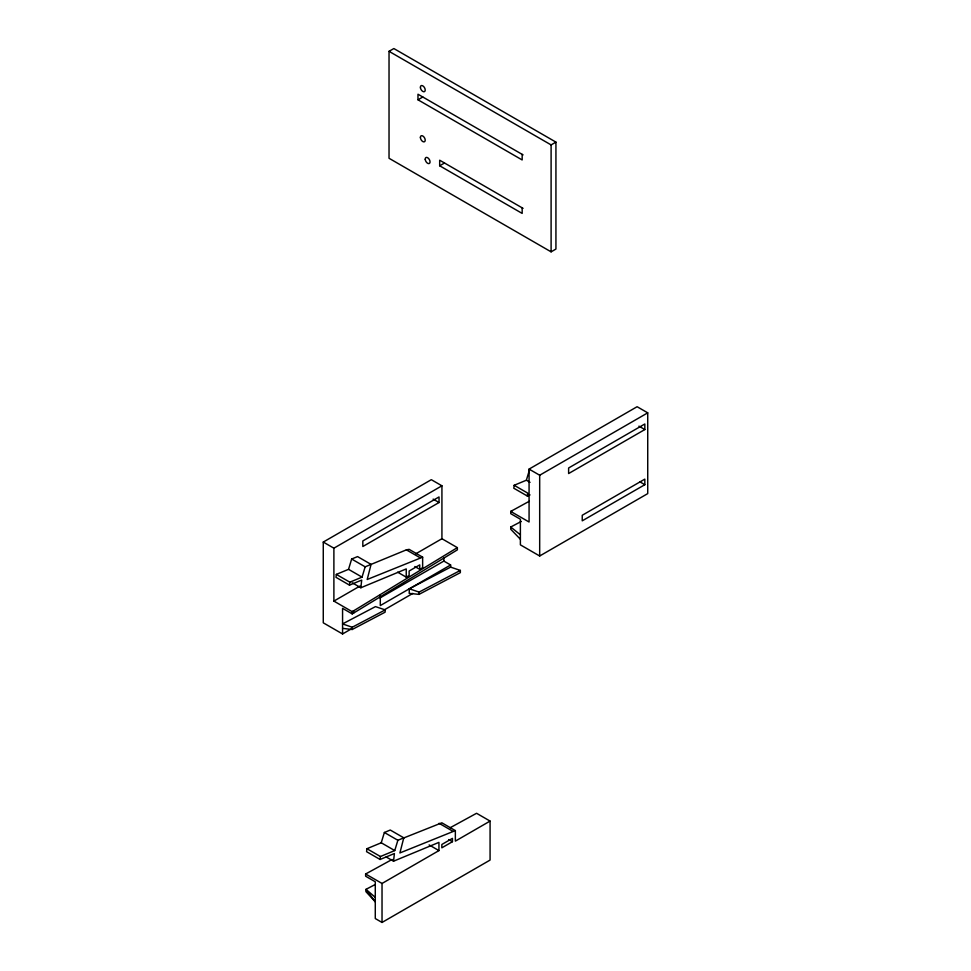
<?xml version="1.0" encoding="UTF-8"?>
<svg xmlns="http://www.w3.org/2000/svg" width="971" height="971" viewBox="0 0 971 971"><rect width="100%" height="100%" fill="white"/><g stroke="black" fill="none" stroke-linecap="round" stroke-linejoin="round"><path stroke-width="1.46" d="M380.049 597.918L443.856 561.08L443.856 558.07M385.208 609.897L352.218 627.254L342.569 623.916L375.474 606.608L385.208 609.897L385.123 612.179L352.218 629.487L342.569 628.371M409.349 588.802L409.179 593.354L418.999 594.373L460.351 572.647L460.351 570.414L450.617 567.125L409.349 588.802L419.084 592.104L460.351 570.414M418.999 594.373L419.084 592.104M414.835 566.518L419.739 569.358L422.64 567.683L422.64 557.16L367.196 579.493L371.068 564.382L357.571 556.589L351.66 559.029L348.54 569.334L336.33 574.395L336.002 577.344L349.499 585.137L361.71 580.075L360.836 587.758L352.23 582.794M349.499 585.137L349.839 582.187L362.037 577.126L365.169 566.833L406.376 549.853L409.131 549.355L422.64 557.16M392.138 859.456L365.63 873.997L365.63 876.218L375.279 881.789L375.279 918.554L382.028 922.45L490.076 860.075L490.076 821.078L455.35 841.129L455.35 830.606L399.906 852.939L403.778 837.827L390.269 830.035L384.37 832.487L381.239 842.779L366.917 848.715L366.577 851.676L380.086 859.469L394.408 853.533L393.534 861.204L386.167 856.956M380.086 859.469L380.426 856.519L394.748 850.572L397.879 840.279L403.778 837.827M529.474 469.928L526.355 480.22L514.157 485.282L513.817 488.231L527.326 496.023L530.032 494.907M527.326 496.023L527.654 493.074L514.157 485.282M457.365 547.632L352.218 611.681L352.218 613.915L457.365 549.865L457.365 547.632L441.926 538.723L415.891 553.749M389.031 51.329L393.862 48.55L555.934 142.118L555.934 249.061L551.103 251.841L389.031 158.273L389.031 51.329L551.103 144.91L555.934 142.118M523.078 154.899L417.979 94.223L417.979 99.795L422.798 97.003M523.066 208.364L439.681 160.215L439.681 165.786L444.5 163.007M351.684 628.698L342.569 633.966L323.27 622.824L323.27 542.061L431.318 479.686L441.926 485.803L441.926 538.723M323.27 542.061L333.89 548.19L441.926 485.803M439.038 502.517L362.826 546.515L362.826 540.944L439.038 496.946L439.038 502.517L433.139 499.118M529.341 501.218L510.734 511.426L529.074 522.01L529.074 469.102L637.11 406.715L647.73 412.845L647.73 493.608L539.682 555.995L520.383 544.852L520.383 519.23L510.734 513.659L510.734 511.426L512.19 510.6M529.074 469.102L539.682 475.232L647.73 412.845M333.89 548.19L333.89 601.098L359.925 586.071M644.829 429.558L568.618 473.557L568.618 467.986L644.829 423.987L644.829 429.558L638.942 426.148M397.649 572.186L406.242 577.15L409.131 575.475L409.131 571.021L419.739 564.891L419.739 569.358M450.617 567.125L450.617 564.976L380.292 605.576L380.292 595.029M384.225 609.909L412.869 593.378M644.829 484.699L582.236 520.832L582.236 515.273L644.829 479.128L644.829 484.699L639.816 481.798M452.45 841.687L441.841 847.817L441.841 844.479L452.45 838.349L452.45 841.687L448.772 839.563M365.63 873.997L382.028 883.464L438.941 850.596L438.941 842.379L393.534 861.204M450.18 827.717L476.567 813.285L490.076 821.078M520.383 539.257L510.734 529.231L510.734 527.01L521.293 521.451M374.988 884.63L365.994 889.351L365.909 891.633L375.279 901.816L365.994 889.351L375.279 897.362M360.836 587.758L406.242 568.921L406.242 577.15M403.038 838.24L441.841 822.813L455.35 830.606M417.979 99.795L522.167 159.948L522.167 154.377M439.681 165.786L522.167 213.414L522.167 207.843M526.355 480.22L530.032 482.344M443.856 561.08L450.617 564.976M406.376 549.853L419.885 557.645M351.66 559.029L365.169 566.833M348.54 569.334L362.037 577.126M336.33 574.395L349.839 582.187M333.89 601.098L352.218 611.681L353.662 610.844L353.662 613.077M352.218 613.915L342.569 608.344L342.569 633.966M439.074 823.299L452.583 831.091M429.121 844.928L438.941 850.596M384.37 832.487L397.879 840.279M381.239 842.779L394.748 850.572M366.917 848.715L380.426 856.519M510.734 527.01L520.383 534.803M551.103 144.91L551.103 251.841M539.682 475.232L539.682 555.995M382.028 883.464L382.028 922.45M352.218 627.254L352.218 629.487M420.394 137.384A3.411 1.966 60 0 0 424.011 141.887A3.411 1.966 60 0 0 424.011 137.069A3.411 1.966 60 0 0 420.394 137.384M420.443 87.876A3.411 1.966 60 0 0 424.412 91.65A3.411 1.966 60 0 0 423.55 86.431A3.411 1.966 60 0 0 420.443 87.876M425.225 159.341A3.411 1.966 60 0 0 429 163.589A3.411 1.966 60 0 0 428.66 158.576A3.411 1.966 60 0 0 425.225 159.341"/></g></svg>
